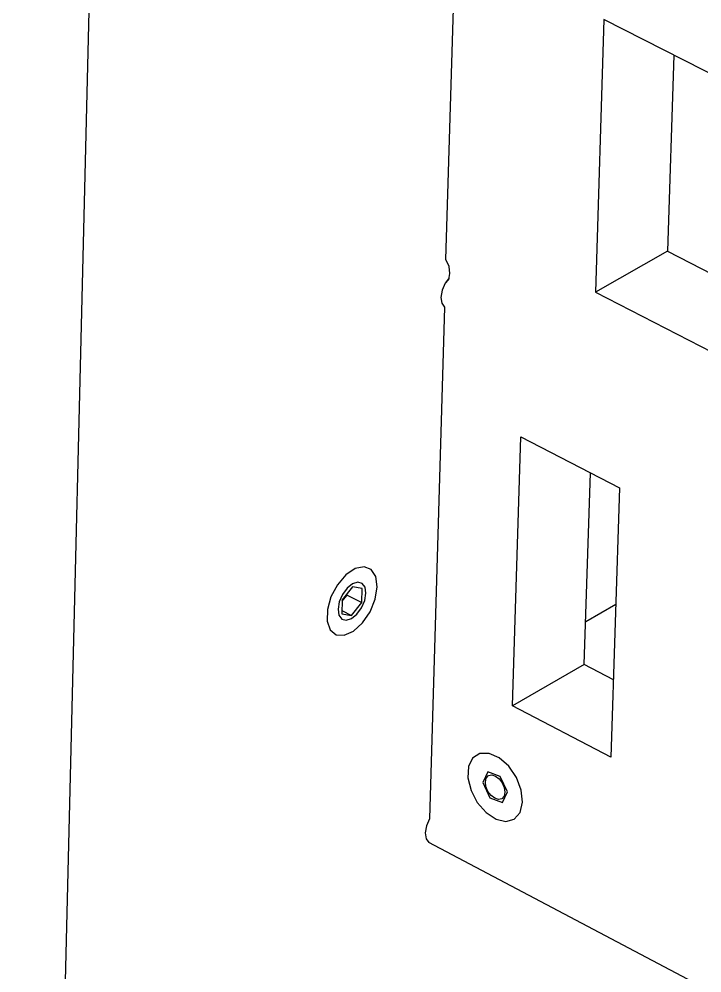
# Model space of a CAD drawing. Extents: x 0 to 160, y 0 to 207.
# Drawn here: x 131.99 to 140.31, y 114.96 to 126.58 of the extents above; entities that cross this region are included whole.
import ezdxf

# ---------------------------------------------------------------- set-up
doc = ezdxf.new("R2010")
doc.units = 0
doc.layers.get('0').update_dxf_attribs({"linetype": 'CONTINUOUS'})

msp = doc.modelspace()

# ---------------------------------------------------------------- linework, layer by layer
at = {"color": 7, "linetype": 'CONTINUOUS'}
for p, q in [((134.278, 185.427), (131.985, 91.899)), ((137.189, 123.651), (137.648, 139.266)), ((139.115, 126.573), (139.011, 123.254)), ((143.385, 124.397), (139.115, 126.573)), ((139.968, 126.138), (139.891, 123.751)), ((139.891, 123.751), (139.011, 123.254)), ((139.891, 123.751), (144.144, 121.568)), ((139.011, 123.254), (143.265, 121.065)), ((137.172, 123.071), (136.989, 116.837)), ((138, 118.216), (138.1, 121.492)), ((138.1, 121.492), (139.304, 120.868)), ((138.875, 118.716), (138.949, 121.052)), ((139.304, 120.868), (139.199, 117.589)), ((136.049, 119.662), (135.925, 119.506)), ((135.925, 119.491), (135.983, 119.564)), ((135.983, 119.564), (135.984, 119.58)), ((135.983, 119.564), (136.162, 119.471)), ((136.167, 119.644), (136.049, 119.662)), ((136.162, 119.471), (136.167, 119.644)), ((135.925, 119.506), (135.92, 119.333)), ((136.039, 119.315), (136.162, 119.471)), ((139.258, 119.447), (138.892, 119.237)), ((135.92, 119.333), (136.039, 119.315)), ((135.921, 119.377), (136.039, 119.315)), ((138.875, 118.716), (138, 118.216)), ((139.229, 118.532), (138.875, 118.716)), ((139.199, 117.589), (138, 118.216)), ((137.7, 117.409), (137.637, 117.28)), ((137.851, 117.352), (137.7, 117.409)), ((137.939, 117.167), (137.851, 117.352)), ((137.637, 117.28), (137.725, 117.095)), ((137.876, 117.038), (137.939, 117.167)), ((137.725, 117.095), (137.876, 117.038)), ((142.987, 113.384), (136.981, 116.548))]:
    msp.add_line(p, q, dxfattribs=at)
for points in [[(137.178, 123.358), (137.181, 123.36), (137.222, 123.406), (137.238, 123.478), (137.227, 123.564), (137.189, 123.651)], [(137.226, 123.426), (137.181, 123.362), (137.143, 123.275), (137.128, 123.189), (137.139, 123.117), (137.172, 123.071)], [(136.352, 119.663), (136.335, 119.789), (136.279, 119.875), (136.191, 119.908), (136.083, 119.885), (135.97, 119.808), (135.866, 119.688), (135.787, 119.541), (135.743, 119.386), (135.739, 119.246), (135.776, 119.138), (135.849, 119.078), (135.949, 119.073), (136.061, 119.124), (136.171, 119.225), (136.264, 119.36), (136.327, 119.514), (136.352, 119.663)], [(135.873, 119.391), (135.884, 119.318), (135.919, 119.27), (135.973, 119.256), (136.038, 119.277), (136.103, 119.33), (136.16, 119.407), (136.199, 119.497), (136.214, 119.585), (136.204, 119.659), (136.169, 119.706), (136.115, 119.721), (136.05, 119.7), (135.984, 119.647), (135.927, 119.569), (135.888, 119.48), (135.873, 119.391)], [(138.093, 116.916), (138.122, 117.039), (138.107, 117.187), (138.048, 117.34), (137.954, 117.478), (137.838, 117.581), (137.715, 117.635), (137.602, 117.634), (137.514, 117.578), (137.463, 117.474), (137.456, 117.336), (137.494, 117.183), (137.571, 117.035), (137.678, 116.913), (137.8, 116.833), (137.92, 116.805), (138.022, 116.834), (138.093, 116.916)], [(137.669, 117.286), (137.679, 117.333), (137.706, 117.364), (137.746, 117.373), (137.792, 117.359), (137.838, 117.325), (137.875, 117.275), (137.9, 117.218), (137.907, 117.161), (137.897, 117.114), (137.87, 117.083), (137.83, 117.074), (137.784, 117.088), (137.739, 117.122), (137.701, 117.172), (137.676, 117.23), (137.669, 117.286)], [(136.989, 116.837), (136.952, 116.751), (136.937, 116.666), (136.947, 116.596), (136.981, 116.55)]]:
    msp.add_lwpolyline(points, dxfattribs=at)

doc.saveas('drawing.dxf')
